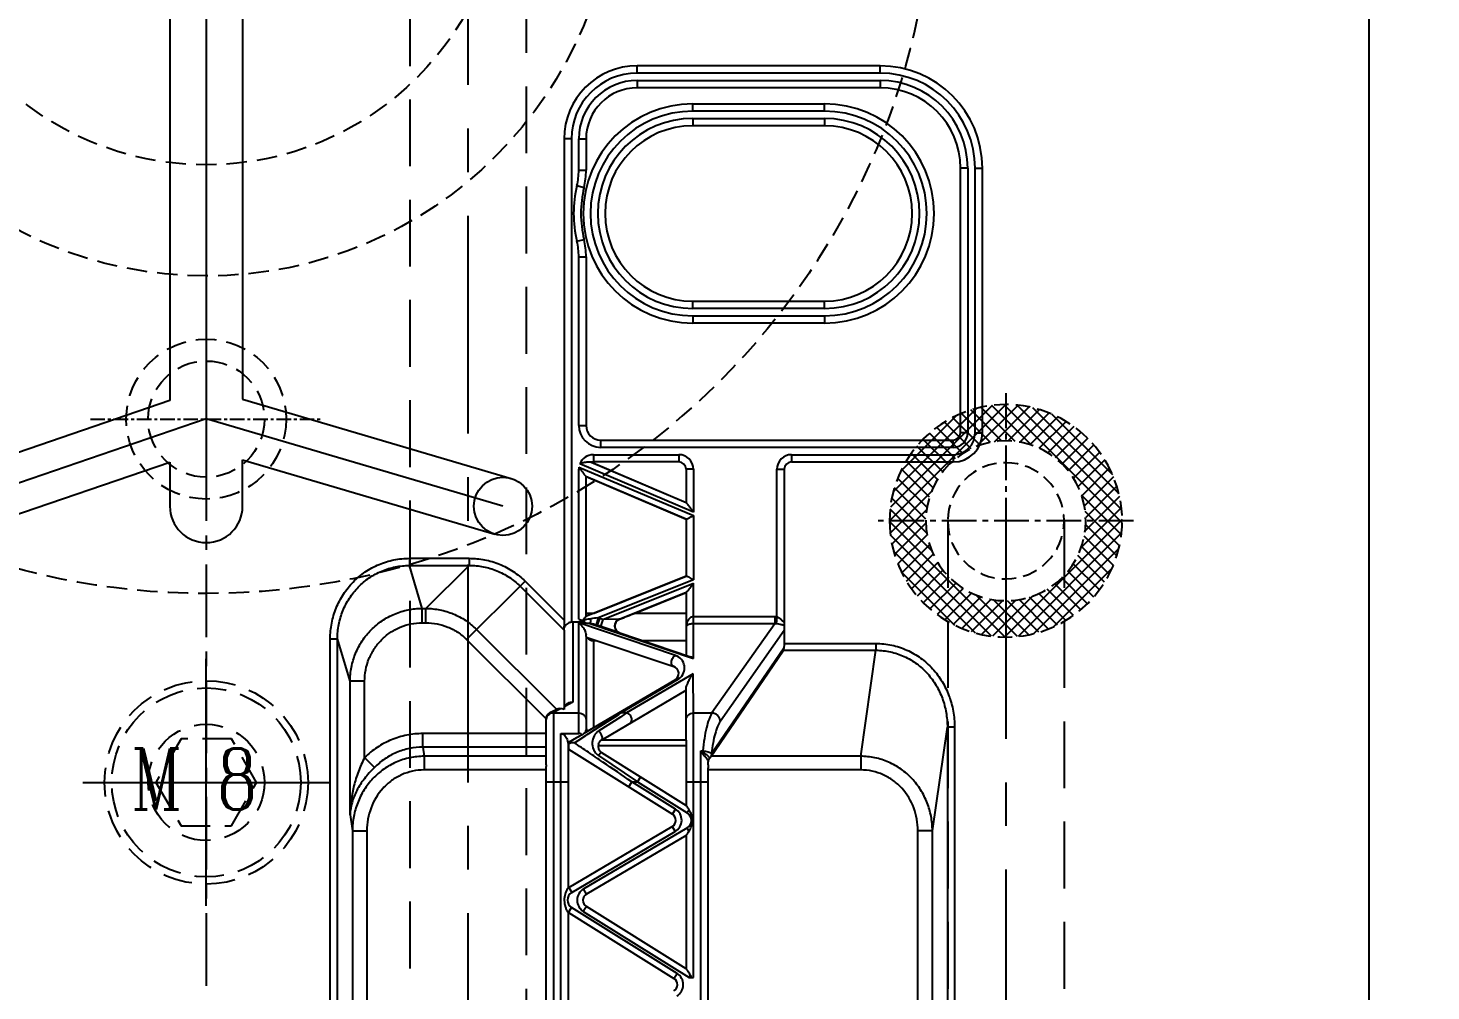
# Model space of a CAD drawing. Header units: millimetres. Extents: x 27275 to 28529, y -21406 to -20519.
# Drawn here: x 28285.4 to 28381.9, y -20853.6 to -20787.4 of the extents above; entities that cross this region are included whole.
import ezdxf

# ---------------------------------------------------------------- set-up
doc = ezdxf.new("R2010")
doc.units = ezdxf.units.MM
doc.header["$LTSCALE"] = 8
for name, pattern in [('CENTER', [2, 1.25, -0.25, 0.25, -0.25]), ('CENTER2', [1.125, 0.75, -0.125, 0.125, -0.125]), ('HIDDEN', [0.375, 0.25, -0.125]), ('HIDDEN2', [0.1875, 0.125, -0.0625])]:
    doc.linetypes.add(name, pattern=pattern)
doc.layers.get('DEFPOINTS').update_dxf_attribs({"color": 6})
for name, color, linetype in [('Cav-cor', 30, 'Continuous'), ('CL', 1, 'Continuous'), ('SCREW', 52, 'HIDDEN'), ('WT', 4, 'Continuous')]:
    doc.layers.add(name, color=color, linetype=linetype)
doc.layers.add('dim', color=3, linetype='Continuous', lineweight=15)
doc.styles.add('ROMANC', font='RomanC.ttf', dxfattribs={"width": 0.8, "height": 7})
doc.styles.get("Standard").update_dxf_attribs({"font": 'txt.shx', "width": 0.8, "bigfont": 'chineset.shx'})
doc.dimstyles.new('ISO-25', dxfattribs={"dimtxt": 5, "dimasz": 4, "dimexe": 0.3, "dimexo": 0.3, "dimtad": 0, "dimzin": 1, "dimdsep": 46, "dimtxsty": 'Standard', "dimcen": 0, "dimclrd": 3, "dimclre": 3, "dimclrt": 3, "dimazin": 0, "dimtfac": 1, "dimtofl": 0, "dimtmove": 0, "dimatfit": 0, "dimfxl": 0, "dimarcsym": 0})

# ---------------------------------------------------------------- blocks, each defined once
blk = doc.blocks.new('*D26272')
at = {"layer": 'DEFPOINTS', "color": 0}
for p in [(28368.642, -20631.286), (28483.05, -20631.286), (28368.642, -20921.286)]:
    blk.add_point(p, dxfattribs=at)
at = {"layer": 'dim', "color": 3, "lineweight": -2}
for p, q in [((28368.942, -20631.286), (28483.35, -20631.286)), ((28483.05, -20635.286), (28483.05, -20766.661)), ((28483.05, -20917.286), (28483.05, -20785.911)), ((28368.942, -20921.286), (28483.35, -20921.286))]:
    blk.add_line(p, q, dxfattribs=at)
at = {"layer": 'dim', "color": 3}
for points in [[(28483.717, -20635.286), (28482.384, -20635.286), (28483.05, -20631.286)], [(28482.384, -20917.286), (28483.717, -20917.286), (28483.05, -20921.286)]]:
    blk.add_solid(points, dxfattribs=at)
at = {"layer": 'dim', "color": 3, "insert": (28483.05, -20776.286), "char_height": 5, "attachment_point": 5, "rotation": 90}
blk.add_mtext('290.00', dxfattribs=at)
blk = doc.blocks.new('cb_8')
at = {"linetype": 'HIDDEN'}
blk.add_circle((0, 0), 7, dxfattribs=at)
at = {"layer": 'SCREW', "linetype": 'CENTER2', "ltscale": 5}
for p, q in [((0, -8.5), (0, 8.5)), ((-8.5, 0), (8.5, 0))]:
    blk.add_line(p, q, dxfattribs=at)
at = {"layer": 'SCREW'}
blk.add_lwpolyline([(-1.732, 3), (-3.464, 0), (-1.732, -3), (1.732, -3), (3.464, 0), (1.732, 3)], close=True, dxfattribs=at)
for radius in [6.5, 4]:
    blk.add_circle((0, 0), radius, dxfattribs=at)
at = {"layer": 'dim', "style": 'ROMANC', "width": 0.8}
blk.add_text('M 8', height=4.1865, dxfattribs=at).set_placement((-5.202, -1.858))
blk = doc.blocks.new('20150513.114820')
at = {"layer": 'WT', "linetype": 'Continuous'}
h = blk.add_hatch(dxfattribs=at)
h.set_pattern_fill('ANSI37', color=125, scale=5, angle=270, style=0)
h.set_pattern_definition([(315, (23425.0146, -23957.4168), (0.441941738, 0.441941738), []), (45, (23425.0146, -23957.4168), (-0.441941738, 0.441941738), [])])
h.paths.add_polyline_path([(8, 0), (5.5, 0, 1), (-5.5, 0), (-8, 0, -1)])
h.paths.add_polyline_path([(-8, 0), (-5.5, 0, 0.414214), (0, -5.5, 0.414214), (5.5, 0), (8, 0, -0.414214), (0, -8, -0.414214)])
at = {"layer": 'WT', "color": 125, "linetype": 'CENTER2', "ltscale": 0.4}
for p, q in [((0, 8.788), (0, -8.788)), ((8.788, 0), (-8.788, 0))]:
    blk.add_line(p, q, dxfattribs=at)
at = {"layer": 'WT', "color": 125, "linetype": 'HIDDEN2'}
for radius in [8, 5.5, 4]:
    blk.add_circle((0, 0), radius, dxfattribs=at)

msp = doc.modelspace()

# ---------------------------------------------------------------- linework, layer by layer
at = {"color": 8, "linetype": 'CENTER', "ltscale": 0.1}
msp.add_line((28289.673, -20814.286), (28305.611, -20814.286), dxfattribs=at)
at = {"color": 8, "linetype": 'HIDDEN', "ltscale": 0.7}
for centre, radius in [((28297.642, -20776.286), 50), ((28297.642, -20776.286), 28.15), ((28297.642, -20776.286), 20.5), ((28297.642, -20814.286), 5.5), ((28297.642, -20814.286), 4)]:
    msp.add_circle(centre, radius, dxfattribs=at)
at = {"layer": 'Cav-cor', "color": 241}
for p, q in [((28377.642, -20913.286), (28377.642, -20639.286)), ((28297.642, -20732.286), (28297.642, -20820.286)), ((28295.142, -20739.558), (28295.142, -20813.014)), ((28300.142, -20739.648), (28300.142, -20812.923)), ((28343.986, -20789.974), (28327.286, -20789.974)), ((28327.286, -20790.477), (28327.286, -20789.974)), ((28343.986, -20790.477), (28327.286, -20790.477)), ((28343.986, -20790.477), (28343.986, -20789.974)), ((28327.286, -20790.98), (28343.986, -20790.98)), ((28327.286, -20790.98), (28327.286, -20791.483)), ((28343.986, -20791.483), (28327.286, -20791.483)), ((28343.986, -20790.98), (28343.986, -20791.483)), ((28331.109, -20792.589), (28340.163, -20792.589)), ((28331.109, -20793.092), (28331.109, -20792.589)), ((28340.163, -20793.092), (28340.163, -20792.589)), ((28340.163, -20793.092), (28331.109, -20793.092)), ((28331.109, -20793.595), (28340.163, -20793.595)), ((28331.109, -20793.595), (28331.109, -20794.098)), ((28340.163, -20793.595), (28340.163, -20794.098)), ((28340.163, -20794.098), (28331.109, -20794.098)), ((28322.759, -20795.004), (28322.256, -20795.004)), ((28322.256, -20795.004), (28322.256, -20828.545)), ((28322.759, -20795.004), (28322.759, -20828.26)), ((28323.262, -20795.004), (28323.765, -20795.004)), ((28323.262, -20797.161), (28323.262, -20795.004)), ((28323.765, -20795.004), (28323.765, -20797.161)), ((28323.262, -20797.161), (28323.765, -20797.161)), ((28350.022, -20797.016), (28349.519, -20797.016)), ((28349.519, -20815.224), (28349.519, -20797.016)), ((28350.022, -20797.016), (28350.022, -20815.224)), ((28350.525, -20797.016), (28351.028, -20797.016)), ((28350.525, -20815.224), (28350.525, -20797.016)), ((28351.028, -20815.224), (28351.028, -20797.016)), ((28323.137, -20798.219), (28323.626, -20798.336)), ((28323.137, -20802.049), (28323.626, -20801.932)), ((28323.262, -20803.107), (28323.765, -20803.107)), ((28323.262, -20814.721), (28323.262, -20803.107)), ((28323.765, -20803.107), (28323.765, -20814.721)), ((28331.109, -20806.17), (28340.163, -20806.17)), ((28331.109, -20806.673), (28331.109, -20806.17)), ((28340.163, -20806.673), (28340.163, -20806.17)), ((28340.163, -20806.673), (28331.109, -20806.673)), ((28331.109, -20807.176), (28340.163, -20807.176)), ((28331.109, -20807.176), (28331.109, -20807.679)), ((28340.163, -20807.176), (28340.163, -20807.679)), ((28340.163, -20807.679), (28331.109, -20807.679)), ((28295.142, -20813.014), (28264.813, -20823.393)), ((28300.142, -20812.923), (28318.617, -20818.367)), ((28297.642, -20814.272), (28265.46, -20825.286)), ((28318.052, -20820.286), (28297.642, -20814.272)), ((28323.262, -20814.721), (28323.765, -20814.721)), ((28324.771, -20815.727), (28349.016, -20815.727)), ((28324.771, -20816.23), (28324.771, -20815.727)), ((28349.016, -20816.23), (28349.016, -20815.727)), ((28350.022, -20815.224), (28349.519, -20815.224)), ((28350.525, -20815.224), (28351.028, -20815.224)), ((28324.268, -20816.733), (28330.146, -20816.733)), ((28324.268, -20816.733), (28324.268, -20817.236)), ((28349.016, -20816.23), (28324.771, -20816.23)), ((28330.146, -20816.733), (28330.146, -20817.236)), ((28337.903, -20816.733), (28349.016, -20816.733)), ((28337.903, -20816.733), (28337.903, -20817.236)), ((28349.016, -20816.733), (28349.016, -20817.236)), ((28266.108, -20827.178), (28295.142, -20817.241)), ((28295.142, -20817.241), (28295.142, -20820.286)), ((28300.142, -20817.094), (28317.487, -20822.204)), ((28300.142, -20820.286), (28300.142, -20817.094)), ((28323.262, -20817.739), (28323.378, -20817.739)), ((28323.262, -20828.048), (28323.262, -20817.739)), ((28323.275, -20817.583), (28331.152, -20820.922)), ((28331.152, -20820.688), (28323.331, -20817.373)), ((28330.661, -20820.043), (28324.088, -20817.257)), ((28324.101, -20817.262), (28324.088, -20817.257)), ((28324.125, -20817.257), (28330.649, -20820.022)), ((28330.146, -20817.236), (28324.268, -20817.236)), ((28331.152, -20817.739), (28330.649, -20817.739)), ((28330.649, -20817.739), (28330.649, -20820.022)), ((28331.152, -20817.739), (28331.152, -20820.688)), ((28336.897, -20817.739), (28337.4, -20817.739)), ((28336.897, -20827.906), (28336.897, -20817.739)), ((28337.4, -20817.739), (28337.4, -20829.804)), ((28337.903, -20817.236), (28349.016, -20817.236)), ((28323.754, -20818.223), (28330.661, -20821.15)), ((28323.765, -20818.243), (28330.649, -20821.161)), ((28323.765, -20827.853), (28323.765, -20818.243)), ((28330.649, -20821.161), (28330.649, -20825.093)), ((28331.152, -20820.922), (28331.152, -20825.34)), ((28311.625, -20823.866), (28315.732, -20823.866)), ((28311.625, -20823.866), (28311.625, -20824.358)), ((28311.625, -20824.358), (28315.732, -20824.358)), ((28312.504, -20827.314), (28311.625, -20824.358)), ((28312.752, -20827.314), (28315.732, -20824.358)), ((28315.732, -20823.866), (28315.732, -20824.358)), ((28319.572, -20825.443), (28319.229, -20825.786)), ((28319.572, -20825.443), (28322.256, -20828.127)), ((28330.661, -20825.104), (28323.754, -20827.873)), ((28324.325, -20827.629), (28330.649, -20825.093)), ((28331.152, -20825.34), (28324.595, -20827.969)), ((28324.912, -20828.074), (28331.152, -20825.572)), ((28331.152, -20830.754), (28331.152, -20825.572)), ((28315.545, -20829.445), (28319.229, -20825.786)), ((28319.229, -20825.786), (28322.256, -20828.813)), ((28326.046, -20828.052), (28330.661, -20826.202)), ((28327.141, -20827.629), (28330.649, -20826.222)), ((28330.649, -20826.222), (28330.649, -20830.539)), ((28312.504, -20827.314), (28312.752, -20827.314)), ((28312.504, -20828.299), (28312.504, -20827.314)), ((28312.752, -20828.299), (28312.752, -20827.314)), ((28312.504, -20828.299), (28312.752, -20828.299)), ((28323.186, -20828.251), (28322.86, -20828.251)), ((28322.86, -20828.251), (28322.86, -20833.762)), ((28323.262, -20828.048), (28323.674, -20828.187)), ((28329.926, -20830.553), (28323.262, -20828.306)), ((28323.262, -20835.924), (28323.262, -20828.306)), ((28323.765, -20827.629), (28324.325, -20827.629)), ((28324.029, -20828.352), (28331.152, -20830.754)), ((28324.595, -20827.969), (28324.458, -20828.452)), ((28324.688, -20827.998), (28324.527, -20828.474)), ((28326.073, -20828.996), (28324.527, -20828.474)), ((28324.912, -20828.074), (28324.688, -20827.998)), ((28324.912, -20828.074), (28324.752, -20828.55)), ((28326.046, -20828.052), (28324.912, -20828.074)), ((28326.066, -20828.059), (28326.046, -20828.052)), ((28327.141, -20827.629), (28330.649, -20827.629)), ((28336.745, -20827.895), (28331.152, -20827.895)), ((28336.745, -20828.369), (28331.152, -20828.369)), ((28336.745, -20828.369), (28332.422, -20834.51)), ((28336.745, -20827.895), (28336.745, -20828.369)), ((28336.897, -20827.906), (28336.831, -20828.371)), ((28306.168, -20829.4), (28306.667, -20829.4)), ((28306.168, -20890.281), (28306.168, -20829.4)), ((28307.536, -20832.323), (28306.667, -20829.4)), ((28306.667, -20890.281), (28306.667, -20829.4)), ((28315.545, -20829.445), (28321.019, -20834.919)), ((28316.231, -20828.759), (28321.726, -20834.254)), ((28322.256, -20828.813), (28322.256, -20834.273)), ((28323.765, -20829.241), (28323.765, -20829.134)), ((28323.765, -20829.283), (28323.765, -20835.513)), ((28323.777, -20829.283), (28329.797, -20831.313)), ((28324.268, -20829.449), (28324.268, -20835.539)), ((28326.08, -20828.998), (28330.948, -20830.64)), ((28337.4, -20828.839), (28333.007, -20835.079)), ((28324.268, -20829.525), (28324.495, -20829.525)), ((28327.643, -20829.525), (28330.649, -20829.525)), ((28337.329, -20830.257), (28332.34, -20837.541)), ((28332.385, -20837.296), (28337.368, -20830.022)), ((28337.329, -20830.196), (28343.708, -20830.196)), ((28337.329, -20830.257), (28337.329, -20830.196)), ((28337.4, -20829.727), (28343.708, -20829.727)), ((28342.658, -20837.489), (28343.708, -20830.196)), ((28343.708, -20829.727), (28343.708, -20830.196)), ((28308.535, -20832.323), (28307.536, -20832.323)), ((28307.536, -20841.509), (28307.536, -20832.323)), ((28308.535, -20837.578), (28308.535, -20832.323)), ((28323.64, -20835.909), (28329.892, -20832.223)), ((28326.163, -20834.51), (28330.096, -20832.191)), ((28331.141, -20831.808), (28326.559, -20834.51)), ((28331.152, -20834.51), (28331.141, -20831.808)), ((28324.98, -20836.287), (28330.649, -20832.945)), ((28330.649, -20836.383), (28330.649, -20832.836)), ((28322.007, -20834.219), (28321.522, -20834.478)), ((28321.724, -20834.255), (28321.726, -20834.254)), ((28322.86, -20833.762), (28322.303, -20834.06)), ((28321.019, -20838.083), (28321.019, -20834.946)), ((28321.522, -20834.478), (28321.522, -20885.342)), ((28321.522, -20834.51), (28323.262, -20834.51)), ((28324.595, -20835.514), (28325.764, -20834.766)), ((28326.124, -20834.789), (28324.635, -20835.743)), ((28325.764, -20834.766), (28326.014, -20834.605)), ((28326.014, -20834.605), (28326.163, -20834.51)), ((28326.218, -20834.728), (28326.124, -20834.789)), ((28326.559, -20834.51), (28326.163, -20834.51)), ((28326.559, -20834.51), (28326.218, -20834.728)), ((28331.152, -20834.51), (28332.422, -20834.51)), ((28331.152, -20852.714), (28331.152, -20834.51)), ((28321.019, -20835.928), (28312.537, -20835.928)), ((28312.537, -20836.868), (28312.537, -20835.928)), ((28322.025, -20835.924), (28323.262, -20835.924)), ((28322.025, -20863.982), (28322.025, -20835.924)), ((28323.106, -20836.224), (28322.558, -20836.547)), ((28323.221, -20836.396), (28323.741, -20836.062)), ((28323.741, -20836.062), (28323.837, -20836.001)), ((28323.837, -20836.001), (28323.951, -20835.927)), ((28323.951, -20835.927), (28324.357, -20835.667)), ((28324.357, -20835.667), (28324.595, -20835.514)), ((28347.59, -20842.609), (28348.617, -20835.475)), ((28349.117, -20835.475), (28348.617, -20835.475)), ((28348.617, -20835.475), (28348.617, -20890.281)), ((28349.117, -20835.475), (28349.117, -20890.281)), ((28321.019, -20836.868), (28312.537, -20836.868)), ((28312.537, -20836.868), (28312.627, -20837.489)), ((28322.528, -20836.749), (28322.528, -20846.552)), ((28322.558, -20836.547), (28322.558, -20836.997)), ((28322.558, -20836.997), (28329.705, -20841.465)), ((28322.964, -20836.56), (28323.221, -20836.396)), ((28330.649, -20836.763), (28324.593, -20836.763)), ((28330.649, -20836.383), (28324.79, -20836.383)), ((28324.828, -20837.23), (28330.649, -20840.869)), ((28330.649, -20836.749), (28330.649, -20840.869)), ((28331.655, -20837.122), (28331.79, -20837.122)), ((28331.655, -20894.095), (28331.655, -20837.122)), ((28331.79, -20837.122), (28331.79, -20837.199)), ((28309.205, -20838.264), (28308.535, -20837.578)), ((28321.019, -20837.489), (28312.627, -20837.489)), ((28312.627, -20837.489), (28312.627, -20838.428)), ((28321.019, -20838.072), (28321.019, -20838.198)), ((28321.019, -20884.437), (28321.019, -20838.197)), ((28324.615, -20837.425), (28327.302, -20839.251)), ((28332.158, -20838.083), (28332.158, -20837.849)), ((28332.158, -20838.072), (28332.158, -20838.295)), ((28332.299, -20837.599), (28332.29, -20837.611)), ((28332.312, -20837.58), (28332.312, -20837.581)), ((28342.658, -20837.489), (28332.375, -20837.489)), ((28342.658, -20837.489), (28342.658, -20838.428)), ((28321.019, -20838.428), (28312.627, -20838.428)), ((28327.516, -20838.91), (28327.302, -20839.251)), ((28332.158, -20893.592), (28332.158, -20838.294)), ((28342.658, -20838.428), (28332.158, -20838.428)), ((28321.019, -20839.251), (28322.528, -20839.251)), ((28326.709, -20839.592), (28326.923, -20839.251)), ((28326.923, -20839.251), (28327.302, -20839.251)), ((28329.919, -20841.124), (28326.923, -20839.251)), ((28327.302, -20839.251), (28330.728, -20841.392)), ((28330.649, -20839.251), (28332.158, -20839.251)), ((28307.536, -20841.509), (28307.694, -20842.609)), ((28329.705, -20841.465), (28329.919, -20841.124)), ((28330.863, -20841.176), (28330.728, -20841.392)), ((28307.694, -20842.609), (28308.693, -20842.609)), ((28307.694, -20842.609), (28307.694, -20857.176)), ((28308.693, -20842.609), (28308.693, -20857.176)), ((28322.576, -20846.522), (28329.694, -20842.325)), ((28322.78, -20846.869), (28329.898, -20842.672)), ((28323.596, -20846.621), (28330.714, -20842.424)), ((28330.649, -20842.93), (28323.8, -20846.968)), ((28329.694, -20842.325), (28329.898, -20842.672)), ((28330.649, -20842.93), (28330.649, -20852.116)), ((28330.85, -20842.654), (28330.714, -20842.424)), ((28347.59, -20842.609), (28346.592, -20842.609)), ((28346.592, -20857.176), (28346.592, -20842.609)), ((28347.59, -20857.176), (28347.59, -20842.609)), ((28322.576, -20846.522), (28322.78, -20846.869)), ((28323.8, -20846.968), (28323.596, -20846.621)), ((28323.789, -20847.828), (28323.576, -20848.169)), ((28330.649, -20852.116), (28323.789, -20847.828)), ((28322.528, -20848.225), (28322.528, -20857.928)), ((28322.554, -20848.242), (28322.767, -20847.9)), ((28322.554, -20848.242), (28329.813, -20852.779)), ((28330.026, -20852.438), (28322.767, -20847.9)), ((28323.576, -20848.169), (28330.847, -20852.714)), ((28329.813, -20852.779), (28330.026, -20852.438)), ((28330.936, -20852.544), (28330.835, -20852.706)), ((28330.847, -20852.714), (28331.152, -20852.714))]:
    msp.add_line(p, q, dxfattribs=at)
msp.add_circle((28318.052, -20820.286), 2, dxfattribs=at)
for centre, radius, start, end in [((28327.286, -20795.004), 5.03, 90, 180), ((28327.286, -20795.004), 4.527, 90, 180), ((28343.986, -20797.016), 7.042, 0, 90), ((28343.986, -20797.016), 6.539, 0, 90), ((28327.286, -20795.004), 4.024, 90, 180), ((28327.286, -20795.004), 3.521, 90, 180), ((28343.986, -20797.016), 6.036, 0, 90), ((28343.986, -20797.016), 5.533, 0, 90), ((28331.109, -20800.134), 7.545, 90, 270), ((28340.163, -20800.134), 7.545, 270, 90), ((28331.109, -20800.134), 7.042, 90, 270), ((28331.109, -20800.134), 6.539, 90, 270), ((28340.163, -20800.134), 7.042, 270, 90), ((28340.163, -20800.134), 6.539, 270, 90), ((28331.109, -20800.134), 6.036, 90, 270), ((28340.163, -20800.134), 6.036, 270, 90), ((28318.735, -20797.161), 4.527, 346.4907, 0), ((28318.735, -20797.161), 5.03, 346.4907, 0), ((28331.109, -20800.134), 8.199, 166.4907, 193.5093), ((28331.109, -20800.134), 7.696, 166.4907, 193.5093), ((28318.735, -20803.107), 4.527, 0, 13.5093), ((28318.735, -20803.107), 5.03, 0, 13.5093), ((28324.771, -20814.721), 1.509, 180, 270), ((28324.771, -20814.721), 1.006, 180, 270), ((28349.016, -20815.224), 2.012, 270, 0), ((28349.016, -20815.224), 1.509, 270, 0), ((28349.016, -20815.224), 1.006, 270, 0), ((28349.016, -20815.224), 0.503, 270, 0), ((28324.268, -20817.739), 1.006, 90, 158.66249), ((28330.146, -20817.739), 1.006, 0, 90), ((28337.903, -20817.739), 1.006, 90, 180), ((28324.268, -20817.739), 1.006, 171.05413, 180), ((28324.268, -20817.739), 0.503, 90, 106.57964), ((28330.146, -20817.739), 0.503, 0, 90), ((28337.903, -20817.739), 0.503, 90, 180), ((28297.642, -20820.286), 2.5, 180, 0), ((28323.307, -20827.936), 0.301, 317.72146, 322.95625), ((28332.24, -20834.68), 10.891, 142.82889, 142.9434), ((28322.651, -20821.262), 6.913, 277.45789, 278.40742), ((28322.321, -20819.007), 9.193, 278.38371, 278.68224), ((28323.711, -20830.893), 2.552, 71.3634, 72.99741), ((28324.044, -20829.906), 2.014, 71.36284, 74.1223), ((28326.234, -20828.519), 0.503, 111.86727, 251.34252), ((28336.745, -20828.979), 1.084, 81.93675, 90.01976), ((28336.78, -20828.951), 0.583, 84.94575, 93.45122), ((28329.636, -20831.79), 0.503, 300.52421, 71.36421), ((28329.636, -20831.411), 0.905, 306.40533, 71.36419), ((28329.64, -20831.416), 0.899, 300.49972, 306.42488), ((28322.614, -20836.858), 2.715, 117.98519, 119.73943), ((28321.498, -20835.609), 2.265, 354.05423, 355.80895), ((28320.979, -20835.572), 2.786, 355.82991, 357.67924), ((28322.922, -20838.499), 1.939, 92.87891, 96.90963), ((28322.936, -20838.725), 2.165, 89.29684, 92.95705), ((28325.095, -20836.803), 0.503, 164.01838, 237.99), ((28325.762, -20840.683), 6.885, 29.95978, 31.1437), ((28329.23, -20841.518), 5.021, 59.34363, 61.12109), ((28330.639, -20835.878), 1.752, 308.51567, 311.07295), ((28331.986, -20837.367), 0.39, 315.11752, 319.47597), ((28332.029, -20837.404), 0.333, 319.54005, 321.64208), ((28330.242, -20836.125), 2.53, 324.37969, 324.92707), ((28328.886, -20835.179), 4.184, 324.99427, 325.63506), ((28329.439, -20841.892), 0.503, 300.52421, 57.99), ((28329.439, -20841.892), 0.905, 300.52421, 57.99), ((28330.408, -20841.904), 0.604, 300.52421, 57.99), ((28323.087, -20847.388), 0.604, 120.52421, 237.99), ((28323.087, -20847.388), 1.006, 120.52421, 123.77056), ((28324.056, -20847.401), 0.905, 120.52421, 237.99), ((28324.056, -20847.401), 0.503, 120.52421, 237.99), ((28323.087, -20847.388), 1.006, 236.22944, 237.99), ((28329.546, -20853.206), 0.905, 300.52421, 57.99), ((28329.546, -20853.206), 0.503, 300.52421, 57.99)]:
    msp.add_arc(centre, radius, start, end, dxfattribs=at)
for centre, major_axis, ratio, start_param, end_param in [((28323.262, -20818.017), (0.503, -0.213), 0.01607, 0.006813, 0.222442), ((28331.152, -20820.249), (0.503, -0.213), 0.01607, -3.134779, -2.91915), ((28331.152, -20826.007), (0.503, 0.202), 0.0162, 2.919466, 3.135095), ((28322.86, -20828.891), (0, 0.64), 0.942641, 0, 0.167448), ((28323.262, -20828.068), (0.503, 0.202), 0.0162, -0.222127, -0.006498), ((28324.419, -20827.629), (5.019, 2.012), 0.006495, 1.586997, 1.698883), ((28327.047, -20827.629), (5.019, 2.012), 0.006495, -1.770137, -1.554596), ((28322.256, -20834.654), (0.621, -0.313), 0.504607, 1.82022, 2.79779), ((28321.522, -20834.946), (0, -0.534), 0.942641, -1.620664, -1.570796)]:
    msp.add_ellipse(centre, major_axis=major_axis, ratio=ratio, start_param=start_param, end_param=end_param, dxfattribs=at)
for points in [[(28323.275, -20817.583), (28323.307, -20817.636), (28323.342, -20817.688), (28323.378, -20817.739)], [(28323.339, -20828.242), (28323.288, -20828.247), (28323.237, -20828.251), (28323.186, -20828.251)], [(28323.502, -20828.22), (28323.447, -20828.229), (28323.393, -20828.237), (28323.339, -20828.242)], [(28323.674, -20828.187), (28323.617, -20828.199), (28323.559, -20828.21), (28323.502, -20828.22)], [(28324.09, -20828.03), (28323.963, -20828.053), (28323.836, -20828.075), (28323.709, -20828.094)], [(28324.595, -20827.969), (28324.426, -20827.977), (28324.257, -20828), (28324.09, -20828.03)], [(28321.522, -20834.51), (28321.456, -20834.51), (28321.39, -20834.522), (28321.329, -20834.546)], [(28323.511, -20836.024), (28323.371, -20836.079), (28323.236, -20836.148), (28323.106, -20836.224)], [(28323.765, -20835.513), (28323.765, -20835.561), (28323.773, -20835.609), (28323.788, -20835.654)], [(28323.788, -20835.654), (28323.803, -20835.7), (28323.826, -20835.744), (28323.855, -20835.783)], [(28322.465, -20836.332), (28322.51, -20836.465), (28322.528, -20836.608), (28322.528, -20836.749)], [(28332.256, -20837.612), (28332.235, -20837.633), (28332.217, -20837.657), (28332.202, -20837.683)], [(28332.262, -20837.642), (28332.245, -20837.66), (28332.228, -20837.679), (28332.214, -20837.699)]]:
    msp.add_open_spline(points, degree=3, dxfattribs=at)
for points, knots in [([(28323.97, -20817.244), (28323.868, -20817.243), (28323.65, -20817.272), (28323.44, -20817.334), (28323.331, -20817.373)], [0, 0, 0, 0, 0.46894, 1, 1, 1, 1]), ([(28323.378, -20817.739), (28323.415, -20817.789), (28323.468, -20817.864), (28323.54, -20817.962), (28323.591, -20818.031), (28323.64, -20818.095), (28323.684, -20818.151), (28323.717, -20818.19), (28323.74, -20818.213), (28323.749, -20818.221), (28323.754, -20818.223)], [0, 0, 0, 0, 0.30301, 0.449705, 0.590896, 0.723629, 0.84303, 0.939757, 0.975496, 1, 1, 1, 1]), ([(28324.042, -20817.248), (28324.036, -20817.248), (28324.012, -20817.246), (28323.988, -20817.245), (28323.97, -20817.244)], [0, 0, 0, 0, 0.230981, 1, 1, 1, 1]), ([(28324.088, -20817.257), (28324.086, -20817.256), (28324.07, -20817.252), (28324.055, -20817.25), (28324.042, -20817.248)], [0, 0, 0, 0, 0.187457, 1, 1, 1, 1]), ([(28324.107, -20817.263), (28324.107, -20817.263), (28324.105, -20817.263), (28324.103, -20817.262), (28324.101, -20817.262)], [0, 0, 0, 0, 0.107085, 1, 1, 1, 1]), ([(28331.152, -20820.688), (28331.105, -20820.623), (28331.036, -20820.527), (28330.945, -20820.4), (28330.878, -20820.308), (28330.814, -20820.222), (28330.762, -20820.155), (28330.724, -20820.107), (28330.7, -20820.079), (28330.679, -20820.057), (28330.667, -20820.046), (28330.661, -20820.043)], [0, 0, 0, 0, 0.294213, 0.438584, 0.579102, 0.713095, 0.835773, 0.890235, 0.937526, 0.975202, 1, 1, 1, 1]), ([(28330.661, -20821.15), (28330.668, -20821.153), (28330.69, -20821.151), (28330.709, -20821.145), (28330.721, -20821.141)], [0, 0, 0, 0, 0.390681, 1, 1, 1, 1]), ([(28330.721, -20821.141), (28330.75, -20821.13), (28330.814, -20821.101), (28330.958, -20821.028), (28331.072, -20820.965), (28331.152, -20820.922)], [0, 0, 0, 0, 0.191519, 0.43557, 1, 1, 1, 1]), ([(28306.168, -20829.4), (28306.168, -20829.041), (28306.237, -20828.32), (28306.544, -20827.28), (28307.046, -20826.318), (28307.725, -20825.472), (28308.557, -20824.776), (28309.51, -20824.257), (28310.546, -20823.938), (28311.266, -20823.866), (28311.625, -20823.866)], [0, 0, 0, 0, 0.12502, 0.250042, 0.375073, 0.5001, 0.625114, 0.750102, 0.875065, 1, 1, 1, 1]), ([(28306.667, -20829.4), (28306.667, -20829.073), (28306.728, -20828.417), (28307.006, -20827.47), (28307.461, -20826.594), (28308.077, -20825.822), (28308.833, -20825.187), (28309.7, -20824.714), (28310.643, -20824.423), (28311.298, -20824.358), (28311.625, -20824.358)], [0, 0, 0, 0, 0.125011, 0.250026, 0.375055, 0.500082, 0.625099, 0.750092, 0.87506, 1, 1, 1, 1]), ([(28315.732, -20823.866), (28316.087, -20823.866), (28316.798, -20823.934), (28317.823, -20824.24), (28318.769, -20824.74), (28319.322, -20825.192), (28319.572, -20825.443)], [0, 0, 0, 0, 0.25008, 0.500098, 0.750073, 1, 1, 1, 1]), ([(28315.732, -20824.358), (28316.055, -20824.357), (28316.702, -20824.417), (28317.636, -20824.693), (28318.498, -20825.146), (28319.001, -20825.558), (28319.229, -20825.786)], [0, 0, 0, 0, 0.250068, 0.500083, 0.750063, 1, 1, 1, 1]), ([(28331.152, -20825.34), (28331.1, -20825.31), (28330.999, -20825.254), (28330.877, -20825.187), (28330.789, -20825.143), (28330.735, -20825.119), (28330.694, -20825.105), (28330.669, -20825.101), (28330.661, -20825.104)], [0, 0, 0, 0, 0.328728, 0.630243, 0.76005, 0.868514, 0.949612, 1, 1, 1, 1]), ([(28330.761, -20826.094), (28330.826, -20826.013), (28330.956, -20825.839), (28331.085, -20825.663), (28331.152, -20825.572)], [0, 0, 0, 0, 0.476959, 1, 1, 1, 1]), ([(28330.661, -20826.202), (28330.667, -20826.199), (28330.681, -20826.186), (28330.704, -20826.162), (28330.732, -20826.13), (28330.751, -20826.107), (28330.761, -20826.094)], [0, 0, 0, 0, 0.149143, 0.379039, 0.668059, 1, 1, 1, 1]), ([(28307.536, -20832.323), (28307.537, -20831.998), (28307.601, -20831.344), (28307.883, -20830.402), (28308.342, -20829.532), (28308.961, -20828.767), (28309.718, -20828.138), (28310.584, -20827.67), (28311.524, -20827.38), (28312.178, -20827.314), (28312.504, -20827.314)], [0, 0, 0, 0, 0.124966, 0.249936, 0.374925, 0.499925, 0.624937, 0.749959, 0.874976, 1, 1, 1, 1]), ([(28312.752, -20827.314), (28313.074, -20827.316), (28313.718, -20827.381), (28314.646, -20827.664), (28315.503, -20828.121), (28316.004, -20828.532), (28316.231, -20828.759)], [0, 0, 0, 0, 0.249953, 0.499935, 0.749951, 1, 1, 1, 1]), ([(28308.535, -20832.323), (28308.535, -20832.062), (28308.585, -20831.538), (28308.808, -20830.782), (28309.173, -20830.082), (28309.667, -20829.467), (28310.271, -20828.96), (28310.964, -20828.583), (28311.718, -20828.351), (28312.242, -20828.299), (28312.504, -20828.299)], [0, 0, 0, 0, 0.12501, 0.250011, 0.375015, 0.500015, 0.625013, 0.750011, 0.875001, 1, 1, 1, 1]), ([(28312.752, -20828.299), (28313.01, -20828.299), (28313.527, -20828.348), (28314.273, -20828.57), (28314.961, -20828.934), (28315.363, -20829.263), (28315.545, -20829.445)], [0, 0, 0, 0, 0.250018, 0.500015, 0.750003, 1, 1, 1, 1]), ([(28322.261, -20828.657), (28322.26, -20828.648), (28322.257, -20828.611), (28322.256, -20828.574), (28322.256, -20828.545)], [0, 0, 0, 0, 0.242193, 1, 1, 1, 1]), ([(28322.381, -20828.441), (28322.372, -20828.45), (28322.338, -20828.485), (28322.31, -20828.527), (28322.294, -20828.559)], [0, 0, 0, 0, 0.263974, 1, 1, 1, 1]), ([(28322.759, -20828.26), (28322.721, -20828.267), (28322.585, -20828.3), (28322.454, -20828.369), (28322.381, -20828.441)], [0, 0, 0, 0, 0.274456, 1, 1, 1, 1]), ([(28323.317, -20828.28), (28323.306, -20828.278), (28323.261, -20828.269), (28323.217, -20828.26), (28323.185, -20828.251)], [0, 0, 0, 0, 0.259191, 1, 1, 1, 1]), ([(28323.262, -20828.306), (28323.37, -20828.387), (28323.523, -20828.553), (28323.668, -20828.789), (28323.742, -20828.971), (28323.765, -20829.079), (28323.765, -20829.134)], [0, 0, 0, 0, 0.407828, 0.671204, 0.832631, 1, 1, 1, 1]), ([(28323.469, -20828.304), (28323.456, -20828.302), (28323.405, -20828.295), (28323.355, -20828.287), (28323.317, -20828.28)], [0, 0, 0, 0, 0.25442, 1, 1, 1, 1]), ([(28324.029, -20828.352), (28323.981, -20828.349), (28323.794, -20828.339), (28323.608, -20828.323), (28323.469, -20828.304)], [0, 0, 0, 0, 0.254207, 1, 1, 1, 1]), ([(28323.676, -20827.953), (28323.667, -20827.964), (28323.628, -20828.012), (28323.59, -20828.062), (28323.561, -20828.1)], [0, 0, 0, 0, 0.228941, 1, 1, 1, 1]), ([(28323.754, -20827.873), (28323.749, -20827.876), (28323.738, -20827.885), (28323.711, -20827.911), (28323.691, -20827.935), (28323.676, -20827.953)], [0, 0, 0, 0, 0.152973, 0.380569, 1, 1, 1, 1]), ([(28324.09, -20828.03), (28324.084, -20828.096), (28324.073, -20828.187), (28324.049, -20828.294), (28324.037, -20828.336), (28324.029, -20828.352)], [0, 0, 0, 0, 0.607723, 0.836603, 1, 1, 1, 1]), ([(28324.458, -20828.452), (28324.422, -20828.441), (28324.281, -20828.401), (28324.137, -20828.37), (28324.029, -20828.352)], [0, 0, 0, 0, 0.253968, 1, 1, 1, 1]), ([(28326.066, -20828.059), (28326.015, -20828.079), (28325.92, -20828.136), (28325.782, -20828.297), (28325.716, -20828.555), (28325.804, -20828.797), (28325.942, -20828.935), (28326.032, -20828.982), (28326.08, -20828.998)], [0, 0, 0, 0, 0.135808, 0.269346, 0.51977, 0.753977, 0.873432, 1, 1, 1, 1]), ([(28331.152, -20827.895), (28331.107, -20827.895), (28331.018, -20827.913), (28330.905, -20827.98), (28330.818, -20828.068), (28330.732, -20828.199), (28330.666, -20828.38), (28330.649, -20828.532), (28330.649, -20828.606)], [0, 0, 0, 0, 0.141386, 0.276186, 0.40427, 0.527645, 0.766002, 1, 1, 1, 1]), ([(28331.152, -20828.369), (28331.07, -20828.37), (28330.932, -20828.384), (28330.768, -20828.445), (28330.673, -20828.518), (28330.649, -20828.58), (28330.649, -20828.606)], [0, 0, 0, 0, 0.413272, 0.688682, 0.868654, 1, 1, 1, 1]), ([(28337.4, -20828.456), (28337.373, -20828.468), (28337.298, -20828.463), (28337.178, -20828.433), (28337.018, -20828.395), (28336.898, -20828.377), (28336.831, -20828.371)], [0, 0, 0, 0, 0.153623, 0.369044, 0.65148, 1, 1, 1, 1]), ([(28337.4, -20828.068), (28337.4, -20828.084), (28337.4, -20828.117), (28337.396, -20828.163), (28337.391, -20828.198), (28337.382, -20828.221), (28337.374, -20828.233), (28337.362, -20828.241), (28337.348, -20828.239), (28337.335, -20828.231), (28337.316, -20828.215), (28337.29, -20828.19), (28337.259, -20828.156), (28337.224, -20828.12), (28337.174, -20828.071), (28337.074, -20827.985), (28336.972, -20827.927), (28336.897, -20827.906)], [0, 0, 0, 0, 0.065216, 0.12709, 0.182463, 0.205226, 0.223974, 0.239584, 0.255621, 0.275641, 0.299449, 0.354426, 0.415968, 0.481679, 0.550288, 0.694202, 1, 1, 1, 1]), ([(28322.256, -20828.813), (28322.256, -20828.804), (28322.256, -20828.752), (28322.258, -20828.7), (28322.261, -20828.657)], [0, 0, 0, 0, 0.17623, 1, 1, 1, 1]), ([(28322.294, -20828.559), (28322.29, -20828.567), (28322.275, -20828.598), (28322.265, -20828.632), (28322.261, -20828.657)], [0, 0, 0, 0, 0.256866, 1, 1, 1, 1]), ([(28323.765, -20829.241), (28323.765, -20829.244), (28323.766, -20829.254), (28323.767, -20829.265), (28323.769, -20829.272)], [0, 0, 0, 0, 0.301081, 1, 1, 1, 1]), ([(28323.769, -20829.272), (28323.77, -20829.273), (28323.772, -20829.277), (28323.774, -20829.282), (28323.777, -20829.283)], [0, 0, 0, 0, 0.347843, 1, 1, 1, 1]), ([(28323.844, -20829.306), (28323.89, -20829.373), (28324.019, -20829.486), (28324.185, -20829.525), (28324.268, -20829.525)], [0, 0, 0, 0, 0.494177, 1, 1, 1, 1]), ([(28337.34, -20830.13), (28337.338, -20830.137), (28337.333, -20830.159), (28337.329, -20830.181), (28337.329, -20830.196)], [0, 0, 0, 0, 0.301307, 1, 1, 1, 1]), ([(28337.4, -20829.804), (28337.4, -20829.866), (28337.384, -20829.977), (28337.352, -20830.083), (28337.34, -20830.13)], [0, 0, 0, 0, 0.556991, 1, 1, 1, 1]), ([(28343.708, -20829.727), (28344.072, -20829.727), (28344.804, -20829.804), (28345.85, -20830.149), (28346.803, -20830.704), (28347.622, -20831.441), (28348.281, -20832.324), (28348.761, -20833.316), (28349.052, -20834.378), (28349.117, -20835.11), (28349.117, -20835.475)], [0, 0, 0, 0, 0.12489, 0.249802, 0.37475, 0.499739, 0.624771, 0.749837, 0.874918, 1, 1, 1, 1]), ([(28343.708, -20830.196), (28344.041, -20830.196), (28344.71, -20830.267), (28345.665, -20830.586), (28346.532, -20831.099), (28347.275, -20831.779), (28347.87, -20832.591), (28348.301, -20833.501), (28348.561, -20834.472), (28348.618, -20835.141), (28348.617, -20835.475)], [0, 0, 0, 0, 0.124911, 0.249845, 0.374809, 0.499806, 0.624836, 0.749888, 0.874947, 1, 1, 1, 1]), ([(28329.797, -20831.313), (28329.768, -20831.304), (28329.712, -20831.266), (28329.659, -20831.175), (28329.636, -20831.061), (28329.643, -20830.934), (28329.68, -20830.807), (28329.758, -20830.663), (28329.854, -20830.576), (28329.926, -20830.553)], [0, 0, 0, 0, 0.098193, 0.207795, 0.332862, 0.470947, 0.615041, 0.756407, 1, 1, 1, 1]), ([(28331.152, -20830.754), (28331.135, -20830.741), (28331.072, -20830.696), (28331.002, -20830.658), (28330.948, -20830.64)], [0, 0, 0, 0, 0.267973, 1, 1, 1, 1]), ([(28329.892, -20832.223), (28329.921, -20832.206), (28329.989, -20832.182), (28330.061, -20832.184), (28330.096, -20832.191)], [0, 0, 0, 0, 0.489692, 1, 1, 1, 1]), ([(28330.649, -20832.836), (28330.649, -20832.8), (28330.661, -20832.726), (28330.696, -20832.597), (28330.75, -20832.458), (28330.817, -20832.316), (28330.883, -20832.194), (28330.938, -20832.101), (28330.982, -20832.032), (28331.015, -20831.984), (28331.046, -20831.938), (28331.078, -20831.891), (28331.115, -20831.854), (28331.141, -20831.827), (28331.144, -20831.811)], [0, 0, 0, 0, 0.095111, 0.191865, 0.348756, 0.481338, 0.600431, 0.71019, 0.762237, 0.81284, 0.861266, 0.908373, 0.957896, 1, 1, 1, 1]), ([(28321.339, -20834.46), (28321.383, -20834.437), (28321.465, -20834.396), (28321.575, -20834.34), (28321.659, -20834.293), (28321.705, -20834.265), (28321.724, -20834.255)], [0, 0, 0, 0, 0.340162, 0.628039, 0.850738, 1, 1, 1, 1]), ([(28322.256, -20834.273), (28322.256, -20834.182), (28322.305, -20833.997), (28322.446, -20833.868), (28322.525, -20833.826)], [0, 0, 0, 0, 0.503928, 1, 1, 1, 1]), ([(28322.525, -20833.826), (28322.575, -20833.799), (28322.685, -20833.761), (28322.802, -20833.757), (28322.86, -20833.762)], [0, 0, 0, 0, 0.493653, 1, 1, 1, 1]), ([(28321.019, -20834.919), (28321.022, -20834.858), (28321.048, -20834.738), (28321.105, -20834.63), (28321.139, -20834.581)], [0, 0, 0, 0, 0.506056, 1, 1, 1, 1]), ([(28321.166, -20834.649), (28321.125, -20834.687), (28321.056, -20834.78), (28321.025, -20834.891), (28321.02, -20834.947)], [0, 0, 0, 0, 0.503735, 1, 1, 1, 1]), ([(28321.139, -20834.581), (28321.15, -20834.573), (28321.191, -20834.545), (28321.234, -20834.519), (28321.267, -20834.5)], [0, 0, 0, 0, 0.255626, 1, 1, 1, 1]), ([(28321.329, -20834.546), (28321.314, -20834.552), (28321.255, -20834.578), (28321.201, -20834.615), (28321.166, -20834.649)], [0, 0, 0, 0, 0.252689, 1, 1, 1, 1]), ([(28321.378, -20834.476), (28321.367, -20834.477), (28321.322, -20834.484), (28321.279, -20834.497), (28321.248, -20834.511)], [0, 0, 0, 0, 0.254563, 1, 1, 1, 1]), ([(28321.522, -20834.478), (28321.51, -20834.477), (28321.462, -20834.471), (28321.414, -20834.471), (28321.378, -20834.476)], [0, 0, 0, 0, 0.253964, 1, 1, 1, 1]), ([(28323.262, -20834.51), (28323.328, -20834.51), (28323.459, -20834.534), (28323.626, -20834.638), (28323.739, -20834.796), (28323.765, -20834.922), (28323.765, -20834.984)], [0, 0, 0, 0, 0.256779, 0.509641, 0.756856, 1, 1, 1, 1]), ([(28325.959, -20834.542), (28325.988, -20834.525), (28326.056, -20834.501), (28326.128, -20834.503), (28326.163, -20834.51)], [0, 0, 0, 0, 0.48969, 1, 1, 1, 1]), ([(28326.764, -20835.236), (28326.793, -20835.218), (28326.848, -20835.169), (28326.898, -20835.07), (28326.915, -20834.954), (28326.891, -20834.792), (28326.785, -20834.61), (28326.636, -20834.524), (28326.559, -20834.51)], [0, 0, 0, 0, 0.111422, 0.227814, 0.351383, 0.481917, 0.748779, 1, 1, 1, 1]), ([(28330.649, -20834.984), (28330.649, -20834.922), (28330.676, -20834.796), (28330.789, -20834.638), (28330.956, -20834.534), (28331.087, -20834.51), (28331.152, -20834.51)], [0, 0, 0, 0, 0.243144, 0.490359, 0.743221, 1, 1, 1, 1]), ([(28332.422, -20834.51), (28332.384, -20834.57), (28332.312, -20834.708), (28332.177, -20835.042), (28332.029, -20835.563), (28331.888, -20836.297), (28331.82, -20836.834), (28331.79, -20837.122)], [0, 0, 0, 0, 0.078808, 0.171894, 0.399707, 0.678645, 1, 1, 1, 1]), ([(28333.007, -20835.079), (28332.929, -20835.189), (28332.789, -20835.471), (28332.625, -20835.971), (28332.484, -20836.595), (28332.415, -20837.051), (28332.385, -20837.296)], [0, 0, 0, 0, 0.17503, 0.403185, 0.680688, 1, 1, 1, 1]), ([(28333.007, -20835.079), (28333.001, -20835.007), (28332.961, -20834.863), (28332.828, -20834.682), (28332.642, -20834.554), (28332.495, -20834.515), (28332.422, -20834.51)], [0, 0, 0, 0, 0.244533, 0.495671, 0.749271, 1, 1, 1, 1]), ([(28312.537, -20835.928), (28312.168, -20835.928), (28311.427, -20836.001), (28310.36, -20836.326), (28309.377, -20836.851), (28308.799, -20837.32), (28308.535, -20837.578)], [0, 0, 0, 0, 0.249924, 0.499894, 0.749912, 1, 1, 1, 1]), ([(28322.025, -20835.924), (28322.078, -20835.924), (28322.185, -20835.951), (28322.313, -20836.052), (28322.406, -20836.183), (28322.448, -20836.281), (28322.465, -20836.332)], [0, 0, 0, 0, 0.249551, 0.499549, 0.74977, 1, 1, 1, 1]), ([(28323.511, -20836.024), (28323.477, -20835.994), (28323.399, -20835.944), (28323.308, -20835.924), (28323.262, -20835.924)], [0, 0, 0, 0, 0.500206, 1, 1, 1, 1]), ([(28323.64, -20835.909), (28323.617, -20835.923), (28323.572, -20835.959), (28323.532, -20836.001), (28323.511, -20836.024)], [0, 0, 0, 0, 0.460677, 1, 1, 1, 1]), ([(28323.765, -20835.513), (28323.765, -20835.527), (28323.765, -20835.584), (28323.764, -20835.642), (28323.762, -20835.685)], [0, 0, 0, 0, 0.243647, 1, 1, 1, 1]), ([(28324.635, -20835.743), (28324.567, -20835.786), (28324.445, -20835.89), (28324.264, -20836.147), (28324.154, -20836.541), (28324.228, -20836.955), (28324.407, -20837.251), (28324.54, -20837.374), (28324.615, -20837.425)], [0, 0, 0, 0, 0.123256, 0.241614, 0.477166, 0.727301, 0.861184, 1, 1, 1, 1]), ([(28324.873, -20836.13), (28324.853, -20836.056), (28324.788, -20835.915), (28324.692, -20835.793), (28324.635, -20835.743)], [0, 0, 0, 0, 0.505216, 1, 1, 1, 1]), ([(28324.867, -20836.343), (28324.884, -20836.318), (28324.897, -20836.242), (28324.884, -20836.171), (28324.873, -20836.13)], [0, 0, 0, 0, 0.419984, 1, 1, 1, 1]), ([(28312.537, -20836.868), (28312.229, -20836.867), (28311.609, -20836.927), (28310.719, -20837.202), (28309.901, -20837.649), (28309.423, -20838.046), (28309.205, -20838.264)], [0, 0, 0, 0, 0.249968, 0.499973, 0.749985, 1, 1, 1, 1]), ([(28322.558, -20836.597), (28322.569, -20836.594), (28322.612, -20836.586), (28322.656, -20836.579), (28322.689, -20836.575)], [0, 0, 0, 0, 0.245889, 1, 1, 1, 1]), ([(28326.923, -20839.251), (28326.254, -20838.797), (28325.255, -20838.119), (28323.936, -20837.222), (28323.286, -20836.778), (28322.964, -20836.56)], [0, 0, 0, 0, 0.50698, 0.756357, 1, 1, 1, 1]), ([(28324.611, -20836.665), (28324.629, -20836.603), (28324.667, -20836.495), (28324.748, -20836.408), (28324.79, -20836.383)], [0, 0, 0, 0, 0.568071, 1, 1, 1, 1]), ([(28324.828, -20837.23), (28324.819, -20837.224), (28324.796, -20837.232), (28324.771, -20837.249), (28324.732, -20837.282), (28324.678, -20837.341), (28324.637, -20837.395), (28324.615, -20837.425)], [0, 0, 0, 0, 0.107474, 0.1979, 0.314792, 0.620882, 1, 1, 1, 1]), ([(28324.79, -20836.383), (28324.796, -20836.38), (28324.821, -20836.365), (28324.847, -20836.352), (28324.867, -20836.343)], [0, 0, 0, 0, 0.236171, 1, 1, 1, 1]), ([(28324.867, -20836.343), (28324.877, -20836.339), (28324.915, -20836.322), (28324.953, -20836.303), (28324.98, -20836.287)], [0, 0, 0, 0, 0.263149, 1, 1, 1, 1]), ([(28330.649, -20836.383), (28330.649, -20836.403), (28330.653, -20836.452), (28330.654, -20836.538), (28330.651, -20836.645), (28330.649, -20836.722), (28330.649, -20836.763)], [0, 0, 0, 0, 0.154188, 0.387674, 0.678682, 1, 1, 1, 1]), ([(28331.79, -20837.122), (28331.857, -20837.128), (28331.985, -20837.14), (28332.159, -20837.181), (28332.293, -20837.227), (28332.365, -20837.27), (28332.385, -20837.296)], [0, 0, 0, 0, 0.32158, 0.612806, 0.843707, 1, 1, 1, 1]), ([(28332.199, -20837.51), (28332.175, -20837.484), (28332.118, -20837.431), (28332.017, -20837.359), (28331.902, -20837.286), (28331.823, -20837.232), (28331.79, -20837.197)], [0, 0, 0, 0, 0.205159, 0.450701, 0.72163, 1, 1, 1, 1]), ([(28308.535, -20837.578), (28308.375, -20837.889), (28308.091, -20838.523), (28307.682, -20839.824), (28307.548, -20840.839), (28307.536, -20841.509)], [0, 0, 0, 0, 0.256553, 0.508356, 1, 1, 1, 1]), ([(28312.627, -20837.489), (28312.298, -20837.49), (28311.639, -20837.56), (28310.695, -20837.864), (28309.831, -20838.353), (28309.083, -20839.004), (28308.476, -20839.787), (28308.031, -20840.672), (28307.758, -20841.623), (28307.695, -20842.281), (28307.694, -20842.609)], [0, 0, 0, 0, 0.1251, 0.250187, 0.375258, 0.50029, 0.625276, 0.75022, 0.875121, 1, 1, 1, 1]), ([(28332.112, -20837.712), (28332.089, -20837.674), (28332.031, -20837.597), (28331.931, -20837.486), (28331.839, -20837.393), (28331.771, -20837.311), (28331.74, -20837.267), (28331.727, -20837.244)], [0, 0, 0, 0, 0.221042, 0.47279, 0.737885, 0.87039, 1, 1, 1, 1]), ([(28332.145, -20837.782), (28332.143, -20837.776), (28332.134, -20837.752), (28332.122, -20837.729), (28332.112, -20837.712)], [0, 0, 0, 0, 0.23435, 1, 1, 1, 1]), ([(28332.214, -20837.699), (28332.197, -20837.723), (28332.168, -20837.777), (28332.158, -20837.838), (28332.158, -20837.869)], [0, 0, 0, 0, 0.487979, 1, 1, 1, 1]), ([(28332.238, -20837.561), (28332.235, -20837.557), (28332.224, -20837.539), (28332.21, -20837.522), (28332.199, -20837.51)], [0, 0, 0, 0, 0.227883, 1, 1, 1, 1]), ([(28332.256, -20837.612), (28332.255, -20837.608), (28332.252, -20837.59), (28332.244, -20837.573), (28332.238, -20837.561)], [0, 0, 0, 0, 0.226592, 1, 1, 1, 1]), ([(28332.385, -20837.296), (28332.387, -20837.314), (28332.389, -20837.386), (28332.373, -20837.458), (28332.352, -20837.507)], [0, 0, 0, 0, 0.253921, 1, 1, 1, 1]), ([(28347.59, -20842.609), (28347.589, -20842.281), (28347.527, -20841.623), (28347.254, -20840.672), (28346.808, -20839.787), (28346.202, -20839.004), (28345.453, -20838.353), (28344.59, -20837.864), (28343.645, -20837.56), (28342.986, -20837.49), (28342.658, -20837.489)], [0, 0, 0, 0, 0.124879, 0.24978, 0.374724, 0.49971, 0.624742, 0.749813, 0.8749, 1, 1, 1, 1]), ([(28309.205, -20838.264), (28308.962, -20838.507), (28308.514, -20839.001), (28307.982, -20839.809), (28307.64, -20840.649), (28307.547, -20841.227), (28307.536, -20841.509)], [0, 0, 0, 0, 0.275932, 0.534501, 0.773463, 1, 1, 1, 1]), ([(28312.627, -20838.428), (28312.361, -20838.428), (28311.829, -20838.485), (28311.068, -20838.736), (28310.375, -20839.14), (28309.583, -20839.853), (28308.881, -20841.013), (28308.693, -20842.08), (28308.693, -20842.609)], [0, 0, 0, 0, 0.125245, 0.250485, 0.37574, 0.501003, 0.750426, 1, 1, 1, 1]), ([(28346.592, -20842.609), (28346.591, -20842.08), (28346.404, -20841.013), (28345.702, -20839.853), (28344.909, -20839.14), (28344.217, -20838.736), (28343.455, -20838.485), (28342.923, -20838.428), (28342.658, -20838.428)], [0, 0, 0, 0, 0.249574, 0.498997, 0.62426, 0.749515, 0.874755, 1, 1, 1, 1]), ([(28330.863, -20841.176), (28330.843, -20841.144), (28330.805, -20841.081), (28330.757, -20841.006), (28330.721, -20840.952), (28330.697, -20840.918), (28330.678, -20840.893), (28330.665, -20840.879), (28330.659, -20840.875)], [0, 0, 0, 0, 0.312567, 0.602693, 0.73354, 0.848665, 0.940833, 1, 1, 1, 1]), ([(28330.85, -20842.654), (28330.918, -20842.546), (28331.032, -20842.309), (28331.099, -20841.918), (28331.04, -20841.525), (28330.93, -20841.286), (28330.863, -20841.176)], [0, 0, 0, 0, 0.246824, 0.499458, 0.752137, 1, 1, 1, 1]), ([(28330.659, -20842.924), (28330.665, -20842.921), (28330.676, -20842.908), (28330.694, -20842.886), (28330.716, -20842.856), (28330.75, -20842.808), (28330.795, -20842.74), (28330.831, -20842.683), (28330.85, -20842.654)], [0, 0, 0, 0, 0.058464, 0.148844, 0.262493, 0.392617, 0.683816, 1, 1, 1, 1]), ([(28322.435, -20846.687), (28322.372, -20846.81), (28322.303, -20847.012), (28322.265, -20847.294), (28322.268, -20847.513), (28322.295, -20847.693), (28322.332, -20847.832), (28322.365, -20847.932), (28322.403, -20848.026), (28322.438, -20848.097), (28322.466, -20848.148), (28322.485, -20848.179), (28322.502, -20848.202), (28322.512, -20848.214), (28322.518, -20848.218)], [0, 0, 0, 0, 0.257637, 0.393396, 0.52959, 0.665181, 0.732224, 0.798064, 0.861562, 0.920443, 0.946836, 0.969841, 0.98815, 1, 1, 1, 1]), ([(28322.484, -20846.601), (28322.48, -20846.607), (28322.462, -20846.635), (28322.446, -20846.664), (28322.435, -20846.687)], [0, 0, 0, 0, 0.221969, 1, 1, 1, 1]), ([(28322.518, -20846.559), (28322.512, -20846.563), (28322.5, -20846.577), (28322.49, -20846.592), (28322.484, -20846.601)], [0, 0, 0, 0, 0.390176, 1, 1, 1, 1]), ([(28330.936, -20852.544), (28330.91, -20852.5), (28330.858, -20852.415), (28330.794, -20852.311), (28330.745, -20852.234), (28330.712, -20852.185), (28330.685, -20852.149), (28330.668, -20852.127), (28330.659, -20852.122)], [0, 0, 0, 0, 0.304275, 0.591978, 0.724328, 0.843321, 0.939797, 1, 1, 1, 1]), ([(28331.025, -20852.714), (28331.006, -20852.67), (28330.977, -20852.613), (28330.945, -20852.558), (28330.936, -20852.544)], [0, 0, 0, 0, 0.752364, 1, 1, 1, 1])]:
    msp.add_open_spline(points, degree=3, knots=knots, dxfattribs=at)
at = {"layer": 'CL', "color": 7, "linetype": 'CENTER', "ltscale": 0.5}
msp.add_line((28297.642, -20576.286), (28297.642, -20976.286), dxfattribs=at)
at = {"layer": 'WT', "color": 125, "linetype": 'HIDDEN', "ltscale": 2.3}
for p, q in [((28311.642, -20654.286), (28311.642, -20913.286)), ((28319.642, -20660.286), (28319.642, -20892.286)), ((28348.642, -20821.286), (28348.642, -20892.286)), ((28356.642, -20821.286), (28356.642, -20892.286))]:
    msp.add_line(p, q, dxfattribs=at)
at = {"layer": 'WT', "color": 125, "linetype": 'CENTER', "ltscale": 1.5}
for p, q in [((28315.642, -20656.286), (28315.642, -20921.286)), ((28352.642, -20821.286), (28352.642, -20976.286))]:
    msp.add_line(p, q, dxfattribs=at)

# ---------------------------------------------------------------- block references
at = {"layer": 'SCREW'}
msp.add_blockref('cb_8', (28297.642, -20839.286), dxfattribs=at)
at = {"layer": 'WT', "xscale": -1, "rotation": -90.00000000000001}
msp.add_blockref('20150513.114820', (28352.642, -20821.286), dxfattribs=at)

# ---------------------------------------------------------------- dimensions: what is measured, and where the dimension line sits
at = {"layer": 'dim'}
dim = msp.add_linear_dim(base=(28483.05, -20631.286), p1=(28368.642, -20921.286), p2=(28368.642, -20631.286), angle=90, dimstyle='ISO-25', dxfattribs=at)
dim.commit()
dim.dimension.update_dxf_attribs({"geometry": '*D26272', "text_midpoint": (28483.05, -20776.286)})

doc.saveas('drawing.dxf')
